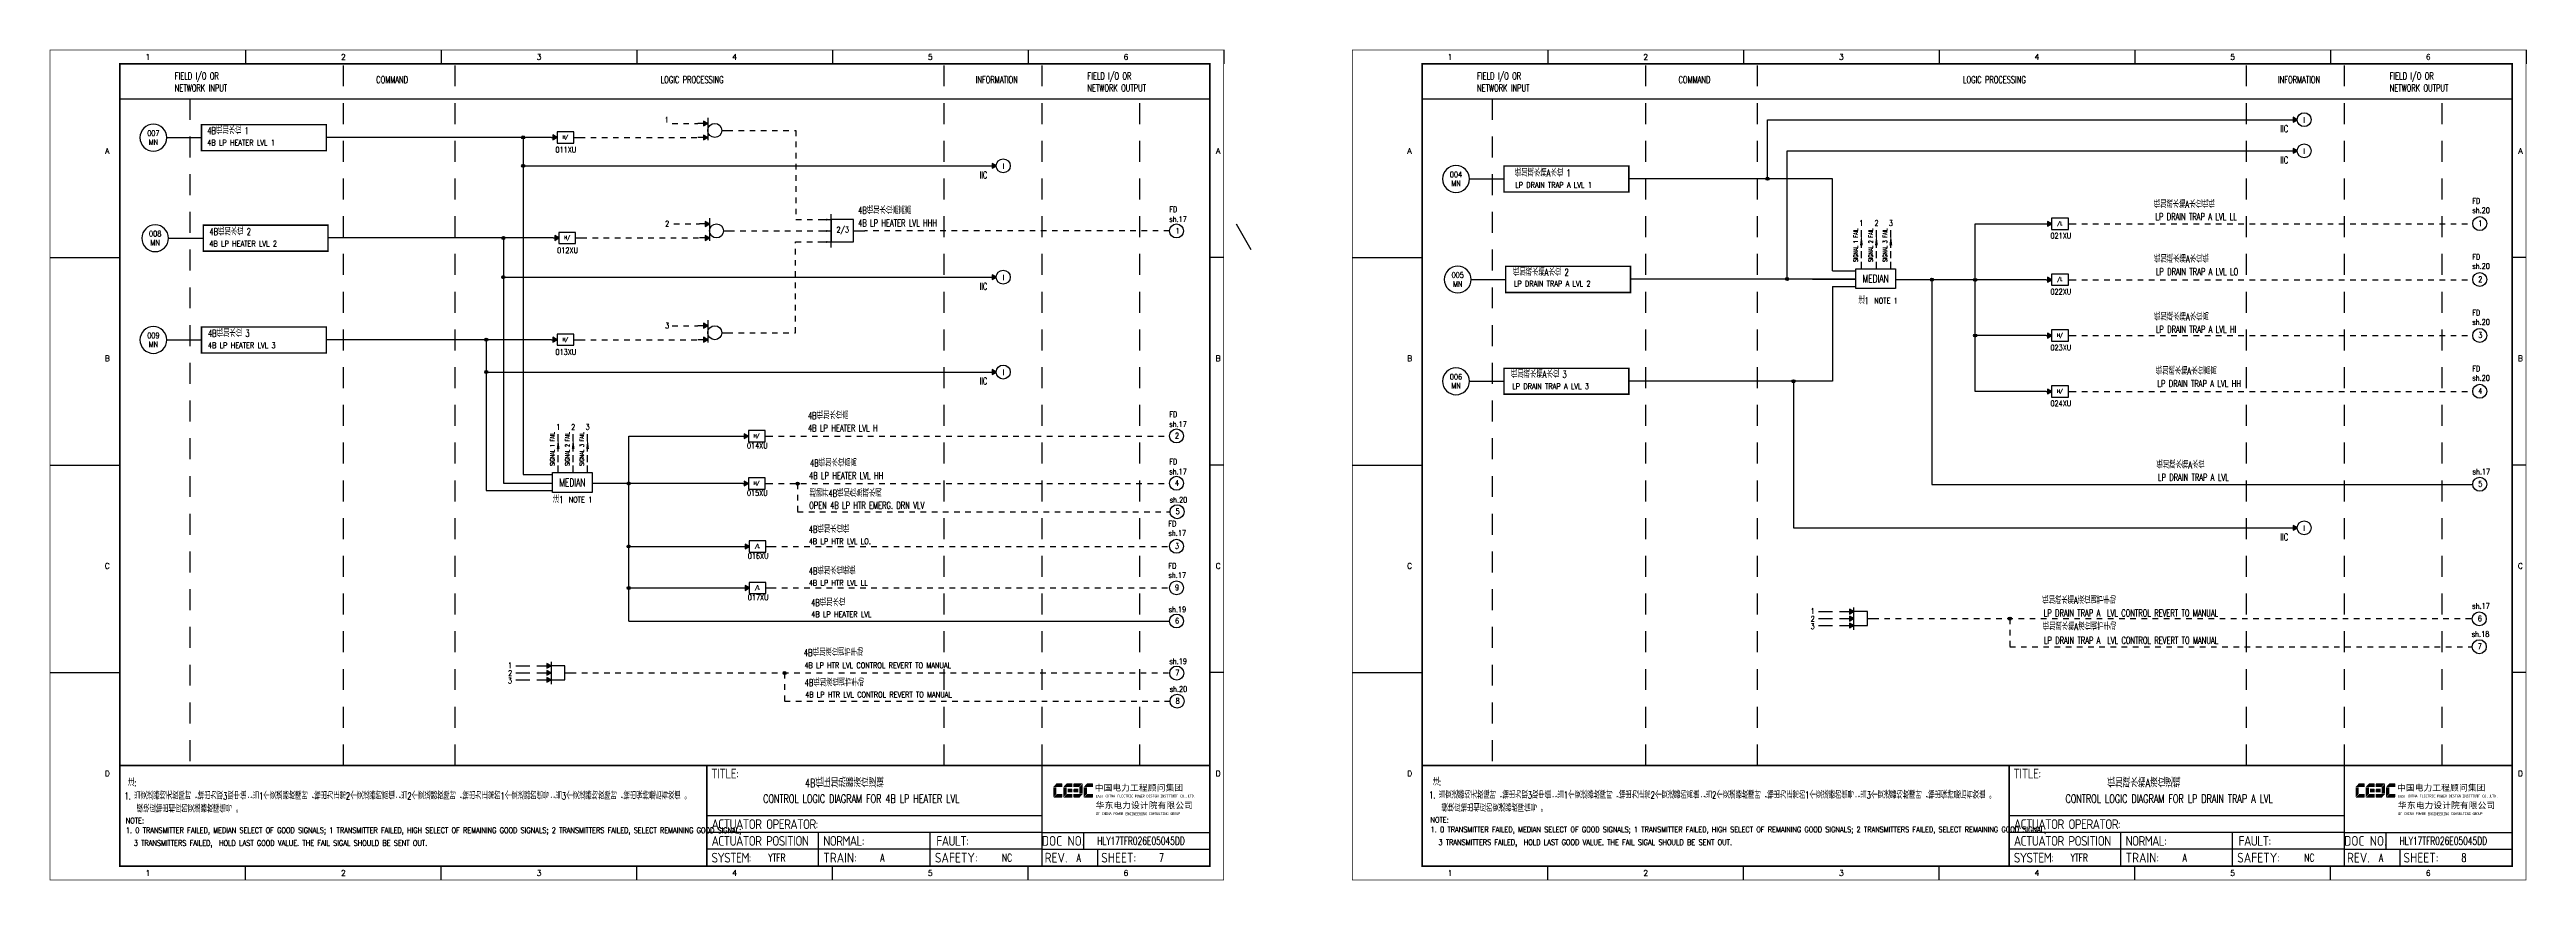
# Model space of a CAD drawing. Header units: millimetres. Extents: x 5560 to 16471, y 4607 to 8234.
# Drawn here: x 7832 to 8719, y 6202 to 6500 of the extents above; entities that cross this region are included whole.
import ezdxf
from ezdxf.enums import TextEntityAlignment as Align

# ---------------------------------------------------------------- set-up
doc = ezdxf.new("R2010")
doc.units = ezdxf.units.MM
for name, pattern in [('D2', [6, 2, -2, 2]), ('DASHED', [0.75, 0.5, -0.25]), ('JIS_02_0.7', [1.35, 0.75, -0.6])]:
    doc.linetypes.add(name, pattern=pattern)
for name, color, linetype in [('BLOCK', 7, 'Continuous'), ('BORDER', 1, 'Continuous'), ('INSTRUMENT', 4, 'Continuous'), ('MLINE', 6, 'Continuous'), ('TEXT', 7, 'Continuous'), ('TITLE', 1, 'Continuous'), ('TK', 7, 'Continuous'), ('Viewport', 7, 'Continuous'), ('图框_外框线', 7, 'Continuous'), ('图框_标题栏文字', 6, 'Continuous')]:
    doc.layers.add(name, color=color, linetype=linetype)
doc.styles.add('DANIEL', font='COMPLEX', dxfattribs={"width": 0.7, "bigfont": 'GVFS'})
doc.styles.add('ecepdi', font='simhei.ttf', dxfattribs={"width": 0.9})
doc.styles.add('ROMANS', font='ROMANS.SHX', dxfattribs={"width": 0.7})
doc.styles.get("Standard").update_dxf_attribs({"font": 'romans.shx', "width": 0.7, "bigfont": '@0hztxta.shx'})
doc.styles.add('工程字', font='gbenor.shx', dxfattribs={"bigfont": 'gbcbig.shx'})

# ---------------------------------------------------------------- blocks, each defined once
blk = doc.blocks.new('INS00')
at = {"layer": 'INSTRUMENT', "color": 0}
blk.add_lwpolyline([(6, 0, 1), (-6, 0, 1)], format="xyb", close=True, dxfattribs=at)
at = {"layer": 'INSTRUMENT', "flags": 1}
for tag, p in [('INSNAM', (0, 9)), ('INSDGN', (0, -9)), ('INSSUP', (0, -15)), ('INSMAN', (0, -18)), ('INSREM', (0, -21)), ('INSTYP', (0, -12))]:
    blk.add_attdef(tag, text='', height=3, dxfattribs=at).set_placement(p, align=Align.TOP_CENTER)
at = {"layer": 'INSTRUMENT', "width": 0.7}
for tag, p in [('INSIDE', (0, 2)), ('INSSYS', (0, -2))]:
    blk.add_attdef(tag, text='', height=2.5, dxfattribs=at).set_placement(p, align=Align.MIDDLE)
for tag, p in [('INSHH', (6, 3.5)), ('INSL', (6, -3)), ('INSLL', (6, -6))]:
    blk.add_attdef(tag, p, '', height=2.5, dxfattribs=at)
at = {"layer": 'INSTRUMENT', "linetype": 'DASHED', "width": 0.7}
blk.add_attdef('INSH', (6, 0.5), '', height=2.5, dxfattribs=at)
blk = doc.blocks.new('MEDS')
at = {"layer": 'Viewport'}
blk.add_lwpolyline([(-49.2, 0), (49.2, 0), (49.2, -49.2), (-49.2, -49.2)], close=True, dxfattribs=at)
at = {"color": 7, "linetype": 'Continuous', "style": 'ROMANS'}
blk.add_attdef('MEDIAN', text='', height=19.3, dxfattribs=at).set_placement((0, -24.6), align=Align.MIDDLE)
blk = doc.blocks.new('大于')
at = {"layer": 'BORDER'}
blk.add_hatch(color=256, dxfattribs=at).paths.add_polyline_path([(2178.99, 3748.47), (2177.49, 3749.34), (2177.49, 3747.6)])
for p, q in [((2176.99, 3748.47), (2178.99, 3748.47)), ((2184.99, 3748.47), (2186.99, 3748.47))]:
    blk.add_line(p, q, dxfattribs=at)
for points in [[(2178.99, 3748.47), (2177.49, 3749.34), (2177.49, 3747.6)], [(2184.99, 3750.47), (2178.99, 3750.47), (2178.99, 3746.47), (2184.99, 3746.47)]]:
    blk.add_lwpolyline(points, close=True, dxfattribs=at)
at = {"layer": 'BORDER', "style": 'DANIEL', "width": 0.8}
blk.add_text('H/', height=1.2, dxfattribs=at).set_placement((2181.94, 3748.51), align=Align.MIDDLE)
blk = doc.blocks.new('huo')
at = {"layer": 'BORDER'}
for points in [[(-72.15, 909.27), (-73.65, 910.13), (-73.65, 908.4)], [(-72.15, 904.27), (-73.65, 905.13), (-73.65, 903.4)]]:
    blk.add_hatch(color=256, dxfattribs=at).paths.add_polyline_path(points)
for p, q in [((-72.15, 909.27), (-75.75, 909.27)), ((-72.15, 904.27), (-75.75, 904.27)), ((-72.15, 911.28), (-72.15, 903.28)), ((-67.15, 906.77), (-65.15, 906.77))]:
    blk.add_line(p, q, dxfattribs=at)
for points in [[(-72.15, 909.27), (-73.65, 910.13), (-73.65, 908.4)], [(-72.15, 904.27), (-73.65, 905.13), (-73.65, 903.4)]]:
    blk.add_lwpolyline(points, close=True, dxfattribs=at)
blk.add_circle((-69.65, 906.77), 2.5, dxfattribs=at)
blk = doc.blocks.new('小于')
at = {"layer": 'BORDER'}
blk.add_hatch(color=256, dxfattribs=at).paths.add_polyline_path([(2178.99, 3734.24), (2177.49, 3735.11), (2177.49, 3733.38)])
for p, q in [((2176.99, 3734.24), (2178.99, 3734.24)), ((2184.99, 3734.24), (2186.99, 3734.24))]:
    blk.add_line(p, q, dxfattribs=at)
for points in [[(2178.99, 3734.24), (2177.49, 3735.11), (2177.49, 3733.38)], [(2184.99, 3736.24), (2178.99, 3736.24), (2178.99, 3732.24), (2184.99, 3732.24)]]:
    blk.add_lwpolyline(points, close=True, dxfattribs=at)
at = {"layer": 'BORDER', "style": 'DANIEL', "width": 0.8}
blk.add_text('/L', height=1.2, dxfattribs=at).set_placement((2181.94, 3734.29), align=Align.MIDDLE)
blk = doc.blocks.new('A$C1E0003F3')
h = blk.add_hatch(color=152)
edge = h.paths.add_edge_path()
edge.add_ellipse((5.15, 4.41), major_axis=(0, 0.211), ratio=0.769231, start_angle=-90, end_angle=0)
edge.add_line((5.15, 4.62), (3.22, 4.62))
edge.add_line((3.22, 4.62), (2.09, 3.35))
edge.add_line((2.09, 3.35), (5.32, 3.35))
edge.add_line((5.32, 3.35), (5.32, 4.41))
h.paths.add_polyline_path([(3.22, 3.23), (2.09, 3.23), (2.09, -0.36), (3.22, 0.91)])
edge = h.paths.add_edge_path()
edge.add_line((5.32, 0.81), (3.27, 0.81))
edge.add_line((3.27, 0.81), (2.13, -0.46))
edge.add_line((2.13, -0.46), (5.15, -0.46))
edge.add_ellipse((5.15, -0.25), major_axis=(0, 0.211), ratio=0.769231, start_angle=180, end_angle=270)
edge.add_line((5.32, -0.25), (5.32, 0.81))
h = blk.add_hatch(color=152)
edge = h.paths.add_edge_path()
edge.add_ellipse((8.78, 4.41), major_axis=(0, 0.211), ratio=0.769231, start_angle=-90, end_angle=0)
edge.add_line((8.78, 4.62), (6.84, 4.62))
edge.add_line((6.84, 4.62), (5.71, 3.35))
edge.add_line((5.71, 3.35), (8.94, 3.35))
edge.add_line((8.94, 3.35), (8.94, 4.41))
h.paths.add_polyline_path([(6.84, 3.23), (5.71, 3.23), (5.71, -0.36), (6.84, 0.91)])
edge = h.paths.add_edge_path()
edge.add_ellipse((8.78, 2.49), major_axis=(0, 0.211), ratio=0.769231, start_angle=-90, end_angle=0)
edge.add_line((8.78, 2.7), (7.22, 2.7))
edge.add_line((7.22, 2.7), (7.22, 1.44))
edge.add_line((7.22, 1.44), (8.78, 1.44))
edge.add_ellipse((8.78, 1.65), major_axis=(0, 0.211), ratio=0.769231, start_angle=180, end_angle=270)
edge.add_line((8.94, 1.65), (8.94, 2.49))
edge = h.paths.add_edge_path()
edge.add_line((8.94, 0.81), (6.89, 0.81))
edge.add_line((6.89, 0.81), (5.75, -0.46))
edge.add_line((5.75, -0.46), (8.78, -0.46))
edge.add_ellipse((8.78, -0.25), major_axis=(0, 0.211), ratio=0.769231, start_angle=180, end_angle=270)
edge.add_line((8.94, -0.25), (8.94, 0.81))
h = blk.add_hatch(color=1)
edge = h.paths.add_edge_path()
edge.add_line((12.48, 4.62), (9.46, 4.62))
edge.add_ellipse((9.46, 4.41), major_axis=(0, 0.211), ratio=0.769231, start_angle=0, end_angle=90)
edge.add_line((9.3, 4.41), (9.3, 3.35))
edge.add_line((9.3, 3.35), (11.35, 3.35))
edge.add_line((11.35, 3.35), (12.48, 4.62))
h.paths.add_polyline_path([(12.57, 4.56), (11.38, 3.23), (11.38, 0.93), (12.57, 0.93)])
edge = h.paths.add_edge_path()
edge.add_line((11.03, 2.7), (9.46, 2.7))
edge.add_ellipse((9.46, 2.49), major_axis=(0, 0.211), ratio=0.769231, start_angle=0, end_angle=90)
edge.add_line((9.3, 2.49), (9.3, 1.65))
edge.add_ellipse((9.46, 1.65), major_axis=(0, 0.211), ratio=0.769231, start_angle=90, end_angle=180)
edge.add_line((9.46, 1.44), (11.03, 1.44))
edge.add_line((11.03, 1.44), (11.03, 2.7))
h = blk.add_hatch(color=1)
edge = h.paths.add_edge_path()
edge.add_line((12.58, 0.79), (9.3, 0.79))
edge.add_line((9.3, 0.79), (9.3, -0.27))
edge.add_ellipse((9.46, -0.27), major_axis=(0, 0.211), ratio=0.769231, start_angle=90, end_angle=180)
edge.add_line((9.46, -0.48), (11.43, -0.48))
edge.add_line((11.43, -0.48), (12.58, 0.79))
h = blk.add_hatch(color=152)
edge = h.paths.add_edge_path()
edge.add_ellipse((16.11, 4.41), major_axis=(0, 0.211), ratio=0.769231, start_angle=-90, end_angle=0)
edge.add_line((16.11, 4.62), (14.14, 4.62))
edge.add_line((14.14, 4.62), (13, 3.35))
edge.add_line((13, 3.35), (16.27, 3.35))
edge.add_line((16.27, 3.35), (16.27, 4.41))
h.paths.add_polyline_path([(14.14, 3.23), (13, 3.23), (13, -0.36), (14.14, 0.91)])
edge = h.paths.add_edge_path()
edge.add_line((16.27, 0.81), (14.18, 0.81))
edge.add_line((14.18, 0.81), (13.04, -0.46))
edge.add_line((13.04, -0.46), (16.03, -0.46))
edge.add_ellipse((16.03, -0.15), major_axis=(0, 0.316), ratio=0.769231, start_angle=180, end_angle=270)
edge.add_line((16.27, -0.15), (16.27, 0.81))
at = {"layer": 'TITLE', "color": 7, "style": 'ecepdi'}
for s, p in [('中', (16.92, 1.94)), ('国', (20.09, 2)), ('电', (23.25, 1.99)), ('力', (26.39, 1.96)), ('工', (29.53, 1.95)), ('程', (32.71, 1.98)), ('顾', (35.9, 1.98)), ('问', (39.09, 1.94)), ('集', (42.26, 1.98)), ('团', (45.42, 2.01)), ('华', (17.24, -4.31)), ('东', (20.45, -4.29)), ('电', (23.62, -4.35)), ('力', (26.75, -4.32)), ('设', (29.92, -4.3)), ('计', (33.05, -4.31)), ('院', (36.26, -4.29)), ('有', (39.41, -4.29)), ('限', (42.57, -4.32)), ('公', (45.78, -4.38)), ('司', (48.91, -4.35))]:
    blk.add_text(s, height=2.2, dxfattribs=at).set_placement(p)
at = {"layer": 'TITLE', "color": 7, "style": 'ecepdi', "width": 0.975}
for s, p in [('E', (17.58, 0.02)), ('A', (18.29, 0.03)), ('S', (19, 0.03)), ('T', (19.7, 0.03)), ('C', (21.1, 0.09)), ('H', (21.77, 0.09)), ('I', (22.46, 0.09)), ('N', (23.17, 0.1)), ('A', (23.86, 0.1)), ('E', (25.35, 0.09)), ('L', (26.05, 0.11)), ('E', (26.76, 0.1)), ('C', (27.46, 0.12)), ('T', (28.18, 0.11)), ('R', (28.87, 0.1)), ('I', (29.57, 0.11)), ('C', (30.28, 0.1)), ('P', (31.64, 0.09)), ('O', (32.32, 0.08)), ('W', (33.03, 0.08)), ('E', (33.72, 0.08)), ('R', (34.42, 0.09)), ('D', (35.81, 0.1)), ('E', (36.52, 0.1)), ('S', (37.2, 0.1)), ('I', (37.91, 0.09)), ('G', (38.68, 0.11)), ('N', (39.38, 0.09)), ('I', (40.72, 0.07)), ('N', (41.43, 0.08)), ('S', (42.14, 0.08)), ('T', (42.83, 0.08)), ('I', (43.52, 0.09)), ('T', (44.22, 0.07)), ('U', (44.93, 0.07)), ('T', (45.63, 0.08)), ('E', (46.34, 0.09)), ('C', (47.76, 0.11)), ('O', (48.48, 0.1)), ('L', (50.56, 0.1)), ('T', (51.27, 0.1)), ('D', (51.96, 0.1)), ('O', (17.67, -6.18)), ('OF', (18.01, -6.2)), ('F', (18.37, -6.2)), ('C', (19.8, -6.19)), ('H', (20.47, -6.19)), ('I', (21.15, -6.19)), ('N', (21.87, -6.18)), ('A', (22.56, -6.18)), ('P', (23.98, -6.2)), ('O', (24.66, -6.21)), ('W', (25.36, -6.21)), ('E', (26.06, -6.21)), ('R', (26.75, -6.2)), ('E', (28.19, -6.24)), ('N', (28.91, -6.27)), ('G', (29.62, -6.26)), ('I', (30.32, -6.27)), ('N', (31.02, -6.27)), ('E', (31.7, -6.28)), ('E', (32.41, -6.27)), ('R', (33.1, -6.24)), ('I', (33.81, -6.24)), ('N', (34.51, -6.26)), ('G', (35.2, -6.24)), ('C', (36.61, -6.19)), ('O', (37.3, -6.21)), ('N', (38, -6.2)), ('S', (38.71, -6.21)), ('U', (39.41, -6.18)), ('L', (40.11, -6.18)), ('T', (40.81, -6.19)), ('I', (41.51, -6.21)), ('N', (42.2, -6.21)), ('G', (42.91, -6.17)), ('G', (44.29, -6.2)), ('R', (45, -6.21)), ('O', (45.69, -6.22)), ('U', (46.39, -6.2)), ('P', (47.1, -6.23)), ('.', (49.23, 0.1)), (',', (49.87, 0.1)), ('.', (52.72, 0.11))]:
    blk.add_text(s, height=1, dxfattribs=at).set_placement(p, align=Align.MIDDLE_CENTER)
blk = doc.blocks.new('A$C57484896')
for p, q in [((70, 297), (70, 292)), ((140, 297), (140, 292)), ((210, 297), (210, 292)), ((280, 297), (280, 292)), ((350, 297), (350, 292)), ((420, 297), (420, 292)), ((0, 222.75), (25, 222.75)), ((420, 222.75), (415, 222.75)), ((0, 148.5), (25, 148.5)), ((420, 148.5), (415, 148.5)), ((0, 74.25), (25, 74.25)), ((420, 74.25), (415, 74.25)), ((70, 0), (70, 5)), ((140, 0), (140, 5)), ((210, 0), (210, 5)), ((280, 0), (280, 5)), ((350, 0), (350, 5))]:
    blk.add_line(p, q)
at = {"layer": 'MLINE', "linetype": 'JIS_02_0.7', "ltscale": 10}
for p, q in [((105, 41), (105, 292)), ((145, 41), (145, 292)), ((320, 41), (320, 292)), ((355, 41), (355, 292)), ((50, 279.56), (50, 41)), ((390, 41), (390, 279.56))]:
    blk.add_line(p, q, dxfattribs=at)
at = {"layer": 'MLINE'}
blk.add_line((25, 279.56), (415, 279.56), dxfattribs=at)
at = {"layer": '图框_外框线'}
for p, q in [((355, 5), (355, 41)), ((355, 23), (235, 23)), ((355, 17), (235, 17)), ((355, 11), (235, 11)), ((355, 11), (235, 11)), ((275, 11), (275, 17)), ((275, 5), (275, 11)), ((315, 11), (315, 17)), ((315, 5), (315, 11)), ((355, 17), (415, 17)), ((355, 11), (415, 11)), ((370, 11), (370, 17)), ((375, 5), (375, 11))]:
    blk.add_line(p, q, dxfattribs=at)
for points, const_width in [([(0, 0), (420, 0), (420, 297), (0, 297)], 0.3), ([(25, 5), (415, 5), (415, 292), (25, 292)], 0.6)]:
    blk.add_lwpolyline(points, close=True, dxfattribs=dict(at, const_width=const_width))
at = {"layer": '图框_外框线', "const_width": 0.6}
blk.add_lwpolyline([(235, 41), (25, 41)], dxfattribs=at)
at = {"layer": '图框_外框线'}
blk.add_lwpolyline([(415, 41, 0.6, 0.6, 0), (235, 41, 0.6, 0.6, 0), (235, 5, 0, 0, 0)], format="xyseb", dxfattribs=at)
blk.add_blockref('A$C1E0003F3', (356.94, 29.95))
at = {"layer": 'MLINE', "char_height": 2.5, "width": 31.8959, "attachment_point": 1}
for s, insert in [('FIELD I/O OR', (44.67, 288.89)), ('NETWORK INPUT', (44.67, 284.64)), ('COMMAND', (116.74, 287.58)), ('LOGIC PROCESSING', (218.52, 287.58)), ('INFORMATION', (331.25, 287.58)), ('FIELD I/O OR', (371.22, 288.89)), ('NETWORK OUTPUT', (371.22, 284.64))]:
    blk.add_mtext(s, dxfattribs=dict(at, insert=insert))
at = {"layer": 'TK', "color": 3}
for s, p in [('1', (35, 294.5)), ('2', (105, 294.5)), ('3', (175, 294.5)), ('4', (245, 294.5)), ('5', (315, 294.5)), ('6', (385, 294.5)), ('1', (35, 2.5)), ('2', (105, 2.5)), ('3', (175, 2.5)), ('4', (245, 2.5)), ('5', (315, 2.5)), ('6', (385, 2.5))]:
    blk.add_text(s, height=2, dxfattribs=at).set_placement(p, align=Align.MIDDLE)
for s, p in [('A', (20.5, 259.88)), ('A', (418, 259.88)), ('B', (20.5, 185.62)), ('B', (418, 185.62)), ('C', (20.5, 111.38)), ('C', (418, 111.38)), ('D', (20.5, 37.12)), ('D', (418, 37.12))]:
    blk.add_text(s, height=2, dxfattribs=at).set_placement(p, align=Align.CENTER)
at = {"layer": '图框_标题栏文字', "char_height": 3.5, "style": '工程字'}
for s, insert, width, attachment_point in [('{\\T0.9; TITLE:}', (234.86, 38.09), 14.2249, 4), ('{\\T0.9; ACTUATOR OPERATOR:}', (235, 20), 40, 4), ('{\\T0.9; ACTUATOR POSITION}', (235, 14), 45, 4), ('{\\T0.9; SYSTEM:}', (235, 8), 17.9526, 4), ('{\\T0.9; }TRAIN: ', (275, 8), 17.6638, 4), ('{\\T0.9; NORMAL:}', (275, 14), 18.2557, 4), ('SAFETY:', (324.3, 8), 22.3993, 5), ('{\\T0.9; FAULT:}', (315.44, 14), 15, 4), ('DOC NO.', (362.5, 14), 15, 5), ('REV.', (360, 8), 10, 5), ('SHEET:', (382.42, 8), 20, 5)]:
    blk.add_mtext(s, dxfattribs=dict(at, insert=insert, width=width, attachment_point=attachment_point))

msp = doc.modelspace()

# ---------------------------------------------------------------- hatches: boundary and pattern name
for points in [[(8636.72, 6474.43), (8635.22, 6475.3), (8635.22, 6473.57)], [(8636.72, 6463.28), (8635.22, 6464.14), (8635.22, 6462.41)], [(8171.21, 6457.92), (8169.71, 6458.78), (8169.71, 6457.05)], [(8171.21, 6418.09), (8169.71, 6418.95), (8169.71, 6417.22)], [(8171.21, 6384.13), (8169.71, 6384.99), (8169.71, 6383.26)], [(8636.72, 6328.4), (8635.22, 6329.26), (8635.22, 6327.53)]]:
    msp.add_hatch(color=256).paths.add_polyline_path(points)
h = msp.add_hatch(color=0)
edge = h.paths.add_edge_path()
edge.add_arc((8001.91, 6468.08), 0.55, 0, 360)
h = msp.add_hatch(color=0)
edge = h.paths.add_edge_path()
edge.add_arc((8001.91, 6457.92), 0.55, 0, 360)
h = msp.add_hatch(color=0)
edge = h.paths.add_edge_path()
edge.add_arc((8447.17, 6453.32), 0.55, 0, 360)
h = msp.add_hatch(color=0)
edge = h.paths.add_edge_path()
edge.add_arc((7994.85, 6432.11), 0.55, 0, 360)
h = msp.add_hatch(color=0)
edge = h.paths.add_edge_path()
edge.add_arc((7994.85, 6418.09), 0.55, 0, 360)
h = msp.add_hatch(color=0)
edge = h.paths.add_edge_path()
edge.add_arc((8454.17, 6417.41), 0.55, 0, 360)
h = msp.add_hatch(color=0)
edge = h.paths.add_edge_path()
edge.add_arc((8506.01, 6417.16), 0.55, 0, 360)
h = msp.add_hatch(color=0)
edge = h.paths.add_edge_path()
edge.add_arc((8521.5, 6417.1), 0.55, 0, 360)
h = msp.add_hatch(color=0)
edge = h.paths.add_edge_path()
edge.add_arc((7988.74, 6395.7), 0.55, 0, 360)
h = msp.add_hatch(color=0)
edge = h.paths.add_edge_path()
edge.add_arc((8521.5, 6397.18), 0.55, 0, 360)
h = msp.add_hatch(color=0)
edge = h.paths.add_edge_path()
edge.add_arc((7988.74, 6384.13), 0.55, 0, 360)
h = msp.add_hatch(color=0)
edge = h.paths.add_edge_path()
edge.add_arc((7988.74, 6384.13), 0.393, 0, 360)
h = msp.add_hatch(color=0)
edge = h.paths.add_edge_path()
edge.add_arc((8456.49, 6380.83), 0.55, 0, 360)
h = msp.add_hatch(color=0)
edge = h.paths.add_edge_path()
edge.add_arc((8039.67, 6344.25), 0.55, 0, 360)
h = msp.add_hatch(color=0)
edge = h.paths.add_edge_path()
edge.add_arc((8100.13, 6344.21), 0.55, 0, 360)
h = msp.add_hatch(color=0)
edge = h.paths.add_edge_path()
edge.add_arc((8039.67, 6321.73), 0.55, 0, 360)
h = msp.add_hatch(color=0)
edge = h.paths.add_edge_path()
edge.add_arc((8039.68, 6306.88), 0.55, 0, 360)
h = msp.add_hatch(color=0)
edge = h.paths.add_edge_path()
edge.add_arc((8533.9, 6295.92), 0.55, 0, 360)
h = msp.add_hatch(color=0)
edge = h.paths.add_edge_path()
edge.add_arc((8095.46, 6276.44), 0.55, 0, 360)
at = {"layer": 'BORDER'}
for points in [[(8082.81, 6321.73), (8081.31, 6322.6), (8081.31, 6320.86)], [(8082.81, 6306.88), (8081.31, 6307.75), (8081.31, 6306.02)], [(8477.99, 6298.42), (8476.49, 6299.28), (8476.49, 6297.55)], [(8477.99, 6295.92), (8476.49, 6296.78), (8476.49, 6295.05)], [(8477.99, 6293.42), (8476.49, 6294.28), (8476.49, 6292.55)], [(8011.89, 6278.99), (8010.39, 6279.86), (8010.39, 6278.13)], [(8011.89, 6276.49), (8010.39, 6277.36), (8010.39, 6275.63)], [(8011.89, 6273.99), (8010.39, 6274.86), (8010.39, 6273.13)]]:
    msp.add_hatch(color=256, dxfattribs=at).paths.add_polyline_path(points)

# ---------------------------------------------------------------- linework, layer by layer
at = {"color": 0}
for p, q in [((7931.49, 6463.32), (7931.49, 6472.66)), ((8447.16, 6453.3), (8447.16, 6474.43)), ((8447.16, 6474.43), (8635.22, 6474.43)), ((7874.41, 6467.99), (7886.81, 6467.99)), ((7931.49, 6463.32), (7886.81, 6463.32)), ((8012.08, 6468.08), (7931.49, 6468.08)), ((8001.91, 6468.08), (8001.91, 6457.92)), ((8454.17, 6417.33), (8454.17, 6463.28)), ((8454.17, 6463.28), (8635.22, 6463.28)), ((8001.91, 6457.92), (8169.71, 6457.92)), ((8001.91, 6457.92), (8001.91, 6347.48)), ((8340.51, 6453.21), (8352.91, 6453.21)), ((8397.59, 6448.54), (8397.59, 6457.88)), ((8470.39, 6453.3), (8397.59, 6453.3)), ((8470.39, 6420.4), (8470.39, 6453.3)), ((8397.59, 6448.54), (8352.91, 6448.54)), ((7932.11, 6427.35), (7932.11, 6436.69)), ((8521.48, 6377.18), (8521.48, 6437.18)), ((8521.48, 6437.18), (8531.48, 6437.18)), ((8531.48, 6437.18), (8546.84, 6437.18)), ((7875.04, 6432.02), (7887.43, 6432.02)), ((7932.11, 6427.35), (7887.43, 6427.35)), ((8012.71, 6432.11), (7932.11, 6432.11)), ((7994.85, 6432.11), (7994.85, 6418.09)), ((7994.85, 6418.09), (8169.71, 6418.09)), ((7994.85, 6418.09), (7994.85, 6344.42)), ((8341.14, 6417.24), (8353.53, 6417.24)), ((8398.21, 6412.57), (8398.21, 6421.92)), ((8478.81, 6417.33), (8398.21, 6417.33)), ((8463.33, 6417.33), (8478.81, 6417.33)), ((8470.39, 6420.4), (8478.81, 6420.4)), ((8546.84, 6417.18), (8492.98, 6417.18)), ((8506.02, 6417.18), (8506.02, 6343.94)), ((8398.21, 6412.57), (8353.53, 6412.57)), ((8470.39, 6414.68), (8478.81, 6414.68)), ((8470.39, 6414.68), (8470.39, 6380.92)), ((7931.49, 6390.94), (7931.49, 6400.28)), ((7874.41, 6395.61), (7886.81, 6395.61)), ((7931.49, 6390.94), (7886.81, 6390.94)), ((8012.08, 6395.7), (7931.49, 6395.7)), ((7988.74, 6395.7), (7988.74, 6384.13)), ((8546.84, 6397.18), (8521.48, 6397.18)), ((7988.74, 6384.13), (8169.71, 6384.13)), ((7988.74, 6384.13), (7988.74, 6341.77)), ((8397.59, 6376.16), (8397.59, 6385.5)), ((8506.02, 6387.18), (8506.02, 6385.94)), ((8340.51, 6380.83), (8352.91, 6380.83)), ((8397.59, 6376.16), (8352.91, 6376.16)), ((8470.39, 6380.92), (8397.59, 6380.92)), ((8456.49, 6380.92), (8456.49, 6328.4)), ((8546.84, 6377.18), (8521.48, 6377.18)), ((8039.68, 6361.21), (8080.5, 6361.21)), ((8039.68, 6344.27), (8039.68, 6361.21)), ((8001.91, 6347.48), (8012.46, 6347.48)), ((7988.74, 6341.77), (8012.46, 6341.77)), ((7994.85, 6344.42), (8012.46, 6344.42)), ((8080.5, 6344.27), (8026.64, 6344.27)), ((8039.68, 6295.05), (8039.68, 6343.7)), ((8506.02, 6343.94), (8699.52, 6343.94)), ((8456.49, 6328.4), (8635.22, 6328.4)), ((8039.68, 6295.05), (8233.18, 6295.05))]:
    msp.add_line(p, q, dxfattribs=at)
at = {"color": 0, "linetype": 'D2'}
for p, q in [((8055.24, 6473.08), (8064.38, 6473.08)), ((8074.97, 6470.58), (8099.49, 6470.58)), ((8099.49, 6470.58), (8099.49, 6438.66)), ((8022.08, 6468.08), (8064.38, 6468.08)), ((8055.87, 6437.11), (8065, 6437.11)), ((8075.59, 6434.61), (8108.66, 6434.61)), ((8099.49, 6438.66), (8108.66, 6438.66)), ((8233.18, 6434.61), (8124.12, 6434.61)), ((8555.64, 6437.18), (8699.52, 6437.18)), ((8022.71, 6432.11), (8065, 6432.11)), ((8099.42, 6398.2), (8099.42, 6430.66)), ((8099.42, 6430.66), (8109.54, 6430.66)), ((8555.64, 6417.18), (8699.52, 6417.18)), ((8055.24, 6400.7), (8064.38, 6400.7)), ((8022.08, 6395.7), (8064.38, 6395.7)), ((8074.97, 6398.2), (8099.42, 6398.2)), ((8555.64, 6397.18), (8699.52, 6397.18)), ((8555.64, 6377.18), (8699.52, 6377.18)), ((8089.3, 6361.21), (8233.18, 6361.21)), ((8089.3, 6344.27), (8233.18, 6344.27)), ((8100.13, 6344.21), (8100.13, 6334.11)), ((8100.13, 6334.11), (8233.4, 6334.11)), ((8090.5, 6321.73), (8233.18, 6321.73)), ((8090.5, 6306.88), (8233.18, 6306.88)), ((8484.99, 6295.92), (8699.38, 6295.92)), ((8533.9, 6295.92), (8533.9, 6285.81)), ((8533.9, 6285.81), (8699.38, 6285.81)), ((8018.89, 6276.49), (8233.28, 6276.49)), ((8095.46, 6276.44), (8095.46, 6266.34)), ((8095.46, 6266.34), (8233.4, 6266.34))]:
    msp.add_line(p, q, dxfattribs=at)
at = {"color": 1}
for p, q in [((8112.12, 6428.66), (8112.12, 6440.66)), ((8120.12, 6434.61), (8124.12, 6434.61))]:
    msp.add_line(p, q, dxfattribs=at)
for p, q in [((8257, 6437.2), (8262.26, 6428.01)), ((8039.68, 6321.73), (8080.81, 6321.73)), ((8039.68, 6306.88), (8080.81, 6306.88))]:
    msp.add_line(p, q)
at = {"color": 0, "linetype": 'DASHED', "ltscale": 5}
for p, q in [((8480.78, 6421.11), (8480.78, 6435.26)), ((8486.16, 6421.11), (8486.16, 6435.26)), ((8491.32, 6421.11), (8491.32, 6435.26)), ((8014.44, 6348.19), (8014.44, 6362.34)), ((8019.82, 6348.19), (8019.82, 6362.34)), ((8024.98, 6348.19), (8024.98, 6362.34))]:
    msp.add_line(p, q, dxfattribs=at)
at = {"color": 0, "linetype": 'DASHED', "ltscale": 10}
for p, q in [((8465.41, 6298.42), (8474.4, 6298.42)), ((8465.41, 6295.91), (8474.4, 6295.92)), ((8465.41, 6293.42), (8474.4, 6293.42)), ((7999.31, 6278.99), (8008.3, 6278.99)), ((7999.31, 6276.49), (8008.3, 6276.49)), ((7999.31, 6273.99), (8008.3, 6273.99))]:
    msp.add_line(p, q, dxfattribs=at)
at = {"color": 0, "const_width": 0.5}
for points in [[(7886.81, 6472.66), (7931.49, 6472.66), (7931.49, 6463.32), (7886.81, 6463.32), (7886.81, 6472.66)], [(8352.91, 6457.88), (8397.59, 6457.88), (8397.59, 6448.54), (8352.91, 6448.54), (8352.91, 6457.88)], [(7887.43, 6436.69), (7932.11, 6436.69), (7932.11, 6427.35), (7887.43, 6427.35), (7887.43, 6436.69)], [(8353.53, 6421.92), (8398.21, 6421.92), (8398.21, 6412.57), (8353.53, 6412.57), (8353.53, 6421.92)], [(7886.81, 6400.28), (7931.49, 6400.28), (7931.49, 6390.94), (7886.81, 6390.94), (7886.81, 6400.28)], [(8352.91, 6385.5), (8397.59, 6385.5), (8397.59, 6376.16), (8352.91, 6376.16), (8352.91, 6385.5)]]:
    msp.add_lwpolyline(points, dxfattribs=at)
for points in [[(8636.72, 6474.43), (8635.22, 6475.3), (8635.22, 6473.57)], [(8636.72, 6463.28), (8635.22, 6464.14), (8635.22, 6462.41)], [(8171.21, 6457.92), (8169.71, 6458.78), (8169.71, 6457.05)], [(8171.21, 6418.09), (8169.71, 6418.95), (8169.71, 6417.22)], [(8171.21, 6384.13), (8169.71, 6384.99), (8169.71, 6383.26)], [(8636.72, 6328.4), (8635.22, 6329.26), (8635.22, 6327.53)]]:
    msp.add_lwpolyline(points, close=True)
at = {"color": 1}
msp.add_lwpolyline([(8112.12, 6430.66), (8120.12, 6430.66), (8120.12, 6438.66), (8112.12, 6438.66)], close=True, dxfattribs=at)
at = {"color": 0}
for points in [[(8480.78, 6433.49, 0, 1, 0), (8480.78, 6429.48, 1, 1, 0)], [(8486.15, 6433.49, 0, 1, 0), (8486.15, 6429.48, 1, 1, 0)], [(8491.31, 6433.49, 0, 1, 0), (8491.31, 6429.48, 1, 1, 0)], [(8014.44, 6360.58, 0, 1, 0), (8014.44, 6356.56, 1, 1, 0)], [(8019.81, 6360.58, 0, 1, 0), (8019.81, 6356.56, 1, 1, 0)], [(8024.97, 6360.58, 0, 1, 0), (8024.97, 6356.56, 1, 1, 0)]]:
    msp.add_lwpolyline(points, format="xyseb", dxfattribs=at)
for centre in [(8639.22, 6474.43), (8639.22, 6463.28), (8173.71, 6457.92), (8173.71, 6418.09), (8173.71, 6384.13), (8639.22, 6328.4)]:
    msp.add_circle(centre, 2.5)
for centre, radius in [((8001.91, 6468.08), 0.55), ((8001.91, 6457.92), 0.55), ((8447.17, 6453.32), 0.55), ((7994.85, 6432.11), 0.55), ((7994.85, 6418.09), 0.55), ((8454.17, 6417.41), 0.55), ((8506.01, 6417.16), 0.55), ((8521.5, 6417.1), 0.55), ((7988.74, 6395.7), 0.55), ((8521.5, 6397.18), 0.55), ((7988.74, 6384.13), 0.55), ((7988.74, 6384.13), 0.393), ((8456.49, 6380.83), 0.55), ((8039.67, 6344.25), 0.55), ((8100.13, 6344.21), 0.55), ((8039.67, 6321.73), 0.55), ((8039.68, 6306.88), 0.55), ((8533.9, 6295.92), 0.55), ((8095.46, 6276.44), 0.55)]:
    msp.add_circle(centre, radius, dxfattribs=at)
at = {"color": 1}
for centre in [(8235.68, 6434.61), (8702.03, 6437.24), (8702.03, 6417.24), (8702.03, 6397.24), (8702.03, 6377.24), (8235.68, 6361.26), (8235.68, 6344.32), (8702.03, 6343.99), (8235.91, 6334.16), (8235.68, 6321.78), (8235.68, 6306.94), (8235.68, 6295.05), (8701.88, 6295.84), (8701.88, 6285.86), (8235.78, 6276.42), (8235.91, 6266.39)]:
    msp.add_circle(centre, 2.5, dxfattribs=at)
at = {"layer": 'BORDER'}
for p, q in [((8080.81, 6321.73), (8082.81, 6321.73)), ((8088.81, 6321.73), (8090.81, 6321.73)), ((8080.81, 6306.88), (8082.81, 6306.88)), ((8088.81, 6306.88), (8090.81, 6306.88)), ((8474.4, 6298.42), (8477.99, 6298.42)), ((8474.4, 6295.92), (8477.99, 6295.92)), ((8474.4, 6293.42), (8477.99, 6293.42)), ((8477.99, 6299.92), (8477.99, 6291.92)), ((8482.99, 6295.92), (8484.99, 6295.92)), ((8008.3, 6278.99), (8011.89, 6278.99)), ((8008.3, 6276.49), (8011.89, 6276.49)), ((8011.89, 6280.49), (8011.89, 6272.49)), ((8016.89, 6276.49), (8018.89, 6276.49)), ((8008.3, 6273.99), (8011.89, 6273.99))]:
    msp.add_line(p, q, dxfattribs=at)
for points in [[(8082.81, 6321.73), (8081.31, 6322.6), (8081.31, 6320.86)], [(8088.81, 6323.73), (8082.81, 6323.73), (8082.81, 6319.73), (8088.81, 6319.73)], [(8082.81, 6306.88), (8081.31, 6307.75), (8081.31, 6306.02)], [(8088.81, 6308.88), (8082.81, 6308.88), (8082.81, 6304.88), (8088.81, 6304.88)], [(8477.99, 6298.42), (8476.49, 6299.28), (8476.49, 6297.55)], [(8477.99, 6295.92), (8476.49, 6296.78), (8476.49, 6295.05)], [(8477.99, 6293.42), (8476.49, 6294.28), (8476.49, 6292.55)], [(8482.99, 6298.42), (8477.99, 6298.42), (8477.99, 6293.42), (8482.99, 6293.42)], [(8011.89, 6278.99), (8010.39, 6279.86), (8010.39, 6278.13)], [(8011.89, 6276.49), (8010.39, 6277.36), (8010.39, 6275.63)], [(8016.89, 6278.99), (8011.89, 6278.99), (8011.89, 6273.99), (8016.89, 6273.99)], [(8011.89, 6273.99), (8010.39, 6274.86), (8010.39, 6273.13)]]:
    msp.add_lwpolyline(points, close=True, dxfattribs=at)
at = {"layer": 'TITLE', "color": 1}
for p, q in [((8108.66, 6438.66), (8112.12, 6438.66)), ((8108.66, 6434.61), (8112.12, 6434.61)), ((8108.66, 6430.66), (8112.12, 6430.66))]:
    msp.add_line(p, q, dxfattribs=at)
for points in [[(8112.12, 6438.66, 0, 0.744, 0), (8110.35, 6438.66, 0.744, 0.744, 0)], [(8112.12, 6434.61, 0, 0.744, 0), (8110.35, 6434.61, 0.744, 0.744, 0)], [(8112.12, 6430.66, 0, 0.744, 0), (8110.35, 6430.66, 0.744, 0.744, 0)]]:
    msp.add_lwpolyline(points, format="xyseb", dxfattribs=at)

# ---------------------------------------------------------------- block references
for name, p in [('A$C57484896', (7832.6, 6202.37)), ('A$C57484896', (8298.6, 6202.37)), ('大于', (5835.09, 2719.61)), ('huo', (8140.12, 5563.81)), ('huo', (8140.75, 5527.85)), ('小于', (6369.85, 2702.94)), ('大于', (5835.71, 2683.64)), ('小于', (6369.85, 2682.94)), ('huo', (8140.12, 5491.44)), ('大于', (6369.85, 2648.71)), ('大于', (5835.09, 2647.23)), ('大于', (6369.85, 2628.71)), ('大于', (5903.51, 2612.74)), ('大于', (5903.51, 2595.8))]:
    msp.add_blockref(name, p)
at = {"layer": 'MLINE', "color": 0, "xscale": 0.7999999999992724, "yscale": 0.7999999999992724, "zscale": 0.8}
for p, values in [((7869.61, 6467.99), {'INSIDE': '007', 'INSSYS': 'MN'}), ((8335.71, 6453.21), {'INSIDE': '004', 'INSSYS': 'MN'}), ((7870.24, 6432.02), {'INSIDE': '008', 'INSSYS': 'MN'}), ((8336.34, 6417.24), {'INSIDE': '005', 'INSSYS': 'MN'}), ((7869.61, 6395.61), {'INSIDE': '009', 'INSSYS': 'MN'}), ((8335.71, 6380.83), {'INSIDE': '006', 'INSSYS': 'MN'})]:
    msp.add_blockref('INS00', p, dxfattribs=at).add_auto_attribs(values)
at = {"layer": 'Viewport', "color": 0}
ref = msp.add_blockref('MEDS', (8485.89, 6421.07), dxfattribs=dict(at, xscale=0.1440000000002328, yscale=0.1440000000002328, zscale=0.144))
ref.add_attrib('MEDIAN', 'MEDIAN', dxfattribs={"layer": '0', "color": 7, "linetype": 'Continuous', "height": 2.779, "style": 'ROMANS', "width": 0.7}).set_placement((8485.89, 6417.53), align=Align.MIDDLE)
ref = msp.add_blockref('MEDS', (8019.55, 6348.15), dxfattribs=dict(at, xscale=0.1440000000002328, yscale=0.1440000000002328, zscale=0.144))
ref.add_attrib('MEDIAN', 'MEDIAN', dxfattribs={"layer": '0', "color": 7, "linetype": 'Continuous', "height": 2.779, "style": 'ROMANS', "width": 0.7}).set_placement((8019.55, 6344.61), align=Align.MIDDLE)

# ---------------------------------------------------------------- texts
at = {"width": 0.7}
for p in [(8639.26, 6473.3), (8639.26, 6462.15), (8173.75, 6456.79), (8173.75, 6416.96), (8173.75, 6383), (8639.26, 6327.27)]:
    msp.add_text('I', height=2, dxfattribs=at).set_placement(p, align=Align.CENTER)
at = {"color": 0, "width": 0.7}
for s, height, p in [('1. 当变送器均无故障时，输出为取3取中值；当1个变送器故障时，输出为正常2个变送器的高值；当2个变送器故障时，输出为正常的1个变送器的信号；当3个变送器均故障时，输出保持最后有效值。', 2.5, (7859.25, 6231.24)), ('注:', 2.5, (7860.5, 6235.91)), ('1. 当变送器均无故障时，输出为取3取中值；当1个变送器故障时，输出为正常2个变送器的高值；当2个变送器故障时，输出为正常的1个变送器的信号；当3个变送器均故障时，输出保持最后有效值。', 2.5, (8326.12, 6231.52)), ('注:', 2.5, (8327.37, 6236.18)), ('NOTE:', 2, (7859.72, 6222.64)), ('模块应输出相应的变送器故障信号。', 2.5, (7863.64, 6226.55)), ('NOTE:', 2, (8326.59, 6222.92)), ('模块应输出相应的变送器故障信号。', 2.5, (8330.51, 6226.82)), ('1. 0 TRANSMITTER FAILED, MEDIAN SELECT OF GOOD SIGNALS; 1 TRANSMITTER FAILED, HIGH SELECT OF REMAINING GOOD SIGNALS; 2 TRANSMITTERS FAILED, SELECT REMAINING GOOD SIGNAL;   ', 2, (7859.77, 6219.19)), ('3 TRANSMITTERS FAILED,  HOLD LAST GOOD VALUE. THE FAIL SIGAL SHOULD BE SENT OUT. ', 2, (7862.58, 6214.6)), ('1. 0 TRANSMITTER FAILED, MEDIAN SELECT OF GOOD SIGNALS; 1 TRANSMITTER FAILED, HIGH SELECT OF REMAINING GOOD SIGNALS; 2 TRANSMITTERS FAILED, SELECT REMAINING GOOD SIGNAL;   ', 2, (8326.65, 6219.46)), ('3 TRANSMITTERS FAILED,  HOLD LAST GOOD VALUE. THE FAIL SIGAL SHOULD BE SENT OUT. ', 2, (8329.45, 6214.88))]:
    msp.add_text(s, height=height, dxfattribs=at).set_placement(p)
at = {"color": 0, "attachment_point": 1}
for s, insert, char_height, width in [('4B低加水位 1', (7888.89, 6471.76), 2.5, 73.0067), ('4B LP HEATER LVL 1', (7888.89, 6467.24), 2, 73.0067), ('低加疏水箱A水位 1', (8356.74, 6456.6), 2.5, 73.0067), ('4B低加水位高高高', (8121.78, 6443.2), 2.5, 73.0067), ('LP DRAIN TRAP A LVL 1', (8356.91, 6452.08), 2, 73.0067), ('低加疏水箱A水位低低', (8585.34, 6445.37), 2.5, 57.1272), ('FD\\Psh.20', (8699.36, 6446.36), 2, 73.0067), ('4B低加水位 2', (7889.64, 6435.55), 2.5, 73.0067), ('4B LP HEATER LVL HHH', (8121.78, 6438.68), 2.5, 73.0067), ('sh.17', (8233.1, 6439.82), 2, 73.0067), ('FD', (8233.1, 6443.39), 2, 73.0067), ('1', (8235.39, 6435.65), 2, 73.0067), ('LP DRAIN TRAP A LVL LL', (8586, 6440.92), 2.5, 57.1272), ('1', (8701.5, 6438.34), 2, 73.0067), ('4B LP HEATER LVL 2', (7889.64, 6431.03), 2, 73.0067), ('低加疏水箱A水位低', (8585.48, 6425.8), 2.5, 57.1272), ('FD\\Psh.20', (8699.36, 6426.36), 2, 73.0067), ('低加疏水箱A水位 2', (8356.08, 6421.09), 2.5, 73.0067), ('LP DRAIN TRAP A LVL LO', (8586.14, 6421.35), 2.5, 57.1272), ('2', (8701.5, 6418.34), 2, 73.0067), ('LP DRAIN TRAP A LVL 2', (8356.43, 6416.74), 2, 73.0067), ('注1', (8479.68, 6410.96), 2.5, 57.1272), ('NOTE 1', (8485.37, 6410.66), 2, 57.1272), ('4B低加水位 3', (7889.13, 6399.2), 2.5, 73.0067), ('低加疏水箱A水位高', (8585.48, 6405.09), 2.5, 57.1272), ('LP DRAIN TRAP A LVL HI', (8586.14, 6400.64), 2.5, 57.1272), ('FD\\Psh.20', (8699.36, 6406.36), 2, 73.0067), ('4B LP HEATER LVL 3', (7889.13, 6394.68), 2, 73.0067), ('3', (8701.5, 6398.34), 2, 73.0067), ('低加疏水箱A水位 3', (8355.34, 6384.58), 2.5, 73.0067), ('低加疏水箱A水位高高', (8586.05, 6385.73), 2.5, 57.1272), ('FD\\Psh.20', (8699.36, 6386.36), 2, 73.0067), ('LP DRAIN TRAP A LVL 3', (8355.86, 6380.06), 2, 73.0067), ('LP DRAIN TRAP A LVL HH', (8586.72, 6381.28), 2.5, 57.1272), ('4', (8701.5, 6378.34), 2, 73.0067), ('4B低加水位高', (8103.83, 6369.82), 2.5, 73.0067), ('4B LP HEATER LVL H', (8103.83, 6365.3), 2.5, 73.0067), ('sh.17', (8233.1, 6366.47), 2, 73.0067), ('FD', (8233.1, 6370.04), 2, 73.0067), ('2', (8235.16, 6362.37), 2, 73.0067), ('4B LP HEATER LVL HH', (8104.21, 6348.31), 2.5, 73.0067), ('4B低加水位高高', (8104.56, 6352.83), 2.5, 61.1864), ('sh.17', (8233.1, 6349.53), 2, 73.0067), ('FD', (8233.1, 6353.1), 2, 73.0067), ('低加疏水箱A水位', (8586.34, 6352.17), 2.5, 57.1272), ('LP DRAIN TRAP A LVL ', (8586.89, 6347.72), 2.5, 57.1272), ('{\\C256;sh.17}', (8699.44, 6349.49), 2, 73.0067), ('注1', (8012.51, 6339.75), 2.5, 57.1272), ('NOTE 1', (8018.2, 6339.46), 2, 57.1272), ('超驰开4B低加危急疏水阀', (8104.34, 6342), 2.5, 73.0067), ('OPEN 4B LP HTR EMERG. DRN VLV', (8104.27, 6337.73), 2.5, 73.0067), ('sh.20', (8233.25, 6339.4), 2, 73.0067), ('4', (8235.16, 6345.43), 2, 73.0067), ('5', (8701.5, 6345.1), 2, 73.0067), ('FD\\Psh.17', (8232.8, 6330.87), 2, 73.0067), ('5', (8235.38, 6335.27), 2, 73.0067), ('3', (8235.16, 6322.89), 2, 73.0067), ('FD\\Psh.17', (8232.8, 6315.8), 2, 73.0067), ('4B低加水位', (8104.94, 6302.89), 2.5, 57.1272), ('9', (8235.16, 6308.04), 2, 73.0067), ('低加疏水箱A液位调节手动', (8545.46, 6303.67), 2.5, 57.1272), ('4B LP HEATER LVL ', (8105.01, 6298.44), 2, 57.1272), ('{\\C256;sh.19}', (8232.87, 6300.19), 2, 73.0067), ('6', (8235.16, 6296.16), 2, 73.0067), ('低加疏水箱A液位调节手动', (8545.6, 6294.28), 2.5, 57.1272), ('LP DRAIN TRAP A  LVL CONTROL REVERT TO MANUAL', (8546.04, 6299.17), 2.5, 72.5385), ('sh.17', (8699.31, 6301.43), 2, 73.0067), ('6', (8701.35, 6296.95), 2, 73.0067), ('4B低加液位调节手动', (8102.39, 6285.03), 2.5, 57.1272), ('LP DRAIN TRAP A  LVL CONTROL REVERT TO MANUAL', (8546.09, 6289.37), 2.5, 72.5385), ('sh.18', (8699.15, 6291.4), 2, 73.0067), ('7', (8701.35, 6286.97), 2, 73.0067), ('4B LP HTR LVL CONTROL REVERT TO MANUAL', (8102.55, 6280.17), 2, 57.1272), ('sh.19', (8233.14, 6281.66), 2, 73.0067), ('7', (8235.25, 6277.53), 2, 73.0067), ('4B低加液位调节手动', (8102.66, 6274.19), 2.5, 57.1272), ('4B LP HTR LVL CONTROL REVERT TO MANUAL', (8102.82, 6269.74), 2, 57.1272), ('sh.20', (8233.24, 6271.71), 2, 73.0067), ('8', (8235.38, 6267.49), 2, 73.0067)]:
    msp.add_mtext(s, dxfattribs=dict(at, insert=insert, char_height=char_height, width=width))
at = {"attachment_point": 1}
for s, insert, char_height, width in [('IIC', (8630.72, 6472.43), 2.5, 4.5039), ('IIC', (8630.72, 6461.28), 2.5, 4.5039), ('IIC', (8165.21, 6455.92), 2.5, 4.5039), ('IIC', (8165.21, 6416.09), 2.5, 4.5039), ('IIC', (8165.21, 6382.13), 2.5, 4.5039), ('4B低加水位低', (8104.11, 6329.09), 2.5, 73.0067), ('4B LP HTR LVL LO.', (8104.11, 6324.57), 2, 73.0067), ('IIC', (8630.72, 6326.4), 2.5, 4.5039), ('4B低加水位低低', (8104.11, 6314.24), 2.5, 73.0067), ('4B LP HTR LVL LL', (8104.11, 6309.72), 2, 73.0067), ('{\\C0;CONTROL LOGIC DIAGRAM FOR 4B LP HEATER LVL}', (8087.8, 6232.97), 3, 84.237), ('{\\C0;4B低压加热器液位逻辑}', (8102.76, 6238.55), 3, 77.1758), ('{\\C0;CONTROL LOGIC DIAGRAM FOR LP DRAIN TRAP A LVL}', (8553.81, 6232.97), 3, 84.237), ('{\\C0;低加疏水箱A液位逻辑}', (8568.77, 6238.55), 3, 77.1758), ('YTFR', (8089.63, 6211.76), 2.8, 8.5983), ('A', (8129.69, 6211.76), 2.8, 8.5983), ('NC', (8173.28, 6211.76), 2.8, 8.5983), ('A', (8199.97, 6211.69), 2.8, 8.5983), ('YTFR', (8555.64, 6211.76), 2.8, 8.5983), ('A', (8595.7, 6211.76), 2.8, 8.5983), ('NC', (8639.28, 6211.76), 2.8, 8.5983), ('A', (8665.98, 6211.69), 2.8, 8.5983)]:
    msp.add_mtext(s, dxfattribs=dict(at, insert=insert, char_height=char_height, width=width))
at = {"color": 0, "char_height": 1.5, "width": 57.1272, "attachment_point": 1, "rotation": 90}
for s, insert in [('SIGNAL 1 FAIL', (8477.97, 6423.48)), ('SIGNAL 2 FAIL', (8483.34, 6423.48)), ('SIGNAL 3 FAIL', (8488.5, 6423.48)), ('SIGNAL 1 FAIL', (8011.62, 6350.57)), ('SIGNAL 2 FAIL', (8017, 6350.57)), ('SIGNAL 3 FAIL', (8022.16, 6350.57))]:
    msp.add_mtext(s, dxfattribs=dict(at, insert=insert))
at = {"width": 0.7}
for tag, p, s, height in [('HLY17TFR026E05045DD', (8207.33, 6214.99), '', 2.8), ('HLY17TFR026E05045DD', (8673.34, 6214.99), '', 2.8), ('7', (8229.46, 6208.87), '1', 3), ('8', (8695.47, 6208.87), '1', 3)]:
    msp.add_attdef(tag, p, s, height=height, dxfattribs=at)
at = {"layer": 'BLOCK', "width": 0.7}
for s, p in [('011XU', (8017.21, 6463.66)), ('012XU', (8017.83, 6427.69)), ('021XU', (8552.16, 6432.9)), ('022XU', (8552.16, 6412.9)), ('013XU', (8017.21, 6391.28)), ('023XU', (8552.16, 6392.9)), ('024XU', (8552.16, 6372.9)), ('014XU', (8085.71, 6357.81)), ('015XU', (8085.71, 6340.87)), ('016XU', (8086.02, 6318.33)), ('017XU', (8086.02, 6303.48))]:
    msp.add_text(s, height=2, dxfattribs=at).set_placement(p, align=Align.MIDDLE)
at = {"layer": 'BLOCK', "color": 1, "style": 'DANIEL', "width": 0.8}
msp.add_text('2/3', height=2, dxfattribs=at).set_placement((8116.28, 6434.95), align=Align.MIDDLE)
at = {"layer": 'BORDER', "style": 'DANIEL', "width": 0.8}
for p in [(8085.76, 6321.77), (8085.76, 6306.93)]:
    msp.add_text('/L', height=1.2, dxfattribs=at).set_placement(p, align=Align.MIDDLE)
at = {"layer": 'TEXT', "color": 0, "width": 0.7}
for s, p in [('1', (8053.3, 6474.39)), ('2', (8053.47, 6437.22)), ('1', (8480.78, 6437.43)), ('2', (8486.16, 6437.43)), ('3', (8491.32, 6437.43)), ('3', (8053.47, 6400.77)), ('1', (8014.44, 6364.51)), ('2', (8019.81, 6364.51)), ('3', (8024.98, 6364.51)), ('3', (8463.31, 6293.16)), ('2', (8463.36, 6295.82)), ('1', (8463.33, 6298.6)), ('2', (7997.26, 6276.4)), ('1', (7997.23, 6279.18)), ('3', (7997.21, 6273.74))]:
    msp.add_text(s, height=2, dxfattribs=at).set_placement(p, align=Align.MIDDLE)

doc.saveas('drawing.dxf')
